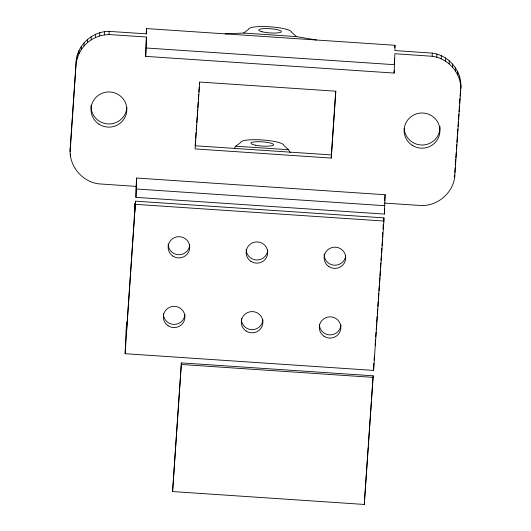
<?xml version="1.0" encoding="UTF-8"?>
<svg xmlns="http://www.w3.org/2000/svg" width="531" height="531" viewBox="0 0 531 531"><rect width="100%" height="100%" fill="white"/><g stroke="black" fill="none" stroke-linecap="round" stroke-linejoin="round"><path stroke-width="0.8" d="M136.095 186.394L136.673 178.038L385.114 194.738L384.384 214.073L135.943 197.373L136.095 186.394L98.759 183.859C81.874 181.775 68.579 165.44 70.192 148.461L76.338 59.479C78.482 43.688 93.277 31.283 109.127 31.382L146.463 33.858L146.536 28.581L394.978 45.288L394.905 50.564L432.241 53.1C449.126 55.184 462.421 71.519 460.808 88.498L454.662 177.48C452.518 193.271 437.723 205.676 421.873 205.577L384.537 203.101M70.523 156.267L70.557 153.89M70.145 151.627L76.338 59.479M76.298 62.645L77.307 58.105L77.353 54.939M77.307 58.105L78.966 53.744L79.013 50.578M78.966 53.744L81.23 49.662L81.276 46.496M81.23 49.662L84.064 45.938L84.104 42.772M84.064 45.938L87.396 42.639L87.442 39.473M87.396 42.639L91.179 39.838L91.219 36.672M91.179 39.838L95.321 37.588L95.361 34.422M95.321 37.588L99.742 35.935L99.788 32.769M99.742 35.935L104.361 34.913L104.408 31.747M104.361 34.913L109.081 34.548L109.127 31.382M125.13 353.706L126.073 330.528L126.65 322.164L126.524 331.032L134.157 220.677L134.854 203.453L134.735 212.32L135.505 201.169L383.946 217.876L383.9 221.042L373.572 370.412L125.13 353.706L135.505 201.169M135.943 197.373L136.673 178.038M460.808 88.498C460.868 72.574 447.898 58.277 432.201 56.266L394.865 53.731L394.128 73.066L145.686 56.366L146.417 37.024L109.081 34.548M145.686 56.366L146.417 37.024M172.588 491.56L181.396 362.905L373.114 375.795L373.094 377.375L364.306 504.45L172.588 491.56L181.396 362.905M331.231 158.079L335.857 91.199L199.722 82.046L195.103 148.926L331.231 158.079L335.672 91.332M364.306 504.45L364.445 501.218M373.572 370.412L373.897 363.264M382.599 237.384L382.665 232.545M383.243 224.188L383.176 229.02L383.508 224.241M384.384 214.073L384.457 208.583M394.128 73.066L394.161 70.716M394.261 63.66L394.546 58.291M432.201 56.266L432.241 53.1M436.821 57.268L436.867 54.102M441.254 58.895L441.301 55.728M445.416 61.125L445.456 57.959M449.206 63.906L449.253 60.74M452.565 67.191L452.611 64.025M455.419 70.902L455.465 67.736M454.662 177.48L454.695 175.104M457.709 74.971L457.755 71.804M459.395 79.325L459.434 76.159M460.43 83.858L460.477 80.692M146.171 33.904L146.536 28.581M195.488 140.808L195.142 145.759L331.278 154.913M195.66 138.332L196.058 132.551M196.231 130.075L196.57 125.117M196.742 122.641L197.14 116.86M197.253 115.207L197.658 109.432M197.771 107.78L198.169 101.998M198.342 99.523L198.68 94.564M198.853 92.089L199.198 87.137M199.371 84.661L199.537 82.179M394.825 47.564L394.978 45.288M384.696 200.818L385.114 194.738M364.558 499.565L368.149 447.58M368.268 445.934L371.348 401.37M371.461 399.724L373.114 375.795M374.116 360.078L374.388 356.095M375.138 345.263L375.536 339.501M375.709 337.032L376.048 332.087M376.22 329.618L376.618 323.85M376.731 322.204L377.129 316.443M377.302 313.974L377.641 309.029M377.813 306.56L378.158 301.615M378.324 299.145L378.722 293.384M378.895 290.915L379.24 285.97M379.406 283.501L379.804 277.733M379.924 276.087L380.322 270.325M380.435 268.679L380.833 262.911M381.006 260.442L381.344 255.497M381.517 253.028L381.855 248.09M382.028 245.614L382.426 239.853M383.667 221.858L383.946 217.876M454.815 172.661L455.16 167.723M455.332 165.247L455.731 159.479M455.844 157.833L456.242 152.065M456.414 149.596L456.753 144.651M456.925 142.182L457.324 136.414M457.437 134.768L457.835 129M458.007 126.524L458.353 121.586M458.518 119.11L458.864 114.165M459.036 111.696L459.434 105.928M459.6 103.459L459.946 98.514M460.118 96.045L460.516 90.277M460.629 88.624L460.855 85.332M454.197 176.584L454.536 175.071M234.397 148.195L235.824 146.191L240.702 142.507A21.605 4.002 4 0 1 262.307 139.945A21.605 4.002 4 0 1 283.806 145.401L288.572 149.742L290.218 152.583M225.098 33.865L243.643 33.055L248.521 29.364A21.605 4.002 4 0 1 270.133 26.802A21.605 4.002 4 0 1 291.632 32.265L296.398 36.599L316.423 40.004M243.643 33.055L296.398 36.599M146.264 48.002L394.706 64.709M235.824 146.191L288.572 149.742M136.52 189.009L384.962 205.716M135.458 204.335L383.9 221.042M181.37 364.485L373.094 377.375M70.192 148.461L70.377 150.777M345.741 255.345A10.799 10.613 0.8 0 1 334.231 265.208A10.799 10.613 0.8 0 1 324.182 253.891M267.743 250.101A10.799 10.613 0.8 0 1 256.586 259.984A10.799 10.613 0.8 0 1 246.165 249.338M262.931 319.768A10.799 10.613 0.8 0 1 251.422 329.632A10.799 10.613 0.8 0 1 241.373 318.315M184.934 314.525A10.799 10.613 0.8 0 1 173.776 324.408A10.799 10.613 0.8 0 1 163.356 313.761M189.753 244.857A10.799 10.613 0.8 0 1 178.595 254.741A10.799 10.613 0.8 0 1 168.174 244.094M340.922 325.012A10.799 10.613 0.8 0 1 329.764 334.895A10.799 10.613 0.8 0 1 319.343 324.249M439.947 126.318A17.908 17.596 0.8 0 1 423.2 144.983A17.908 17.596 0.8 0 1 404.204 128.522M126.836 107.574A17.908 17.596 0.8 0 1 107.753 123.929A17.908 17.596 0.8 0 1 91.1 105.171M328.895 266.595A10.799 10.613 0.8 0 0 345.694 258.511A10.799 10.613 0.8 0 0 330.163 248.249A10.799 10.613 0.8 0 0 328.895 266.595M168.095 325.775A10.799 10.613 0.8 0 0 184.894 317.691A10.799 10.613 0.8 0 0 169.362 307.429A10.799 10.613 0.8 0 0 168.095 325.775M250.904 261.352A10.799 10.613 0.8 0 0 267.704 253.267A10.799 10.613 0.8 0 0 252.172 243.006A10.799 10.613 0.8 0 0 250.904 261.352M246.085 331.019A10.799 10.613 0.8 0 0 262.885 322.934A10.799 10.613 0.8 0 0 247.353 312.673A10.799 10.613 0.8 0 0 246.085 331.019M172.907 256.108A10.799 10.613 0.8 0 0 189.706 248.023A10.799 10.613 0.8 0 0 174.175 237.762A10.799 10.613 0.8 0 0 172.907 256.108M324.076 336.262A10.799 10.613 0.8 0 0 340.875 328.178A10.799 10.613 0.8 0 0 325.344 317.916A10.799 10.613 0.8 0 0 324.076 336.262M412.043 145.189A17.908 17.596 0.8 0 0 439.9 131.788A17.908 17.596 0.8 0 0 414.147 114.782A17.908 17.596 0.8 0 0 412.043 145.189M98.939 124.141A17.908 17.596 0.8 0 0 126.79 110.74A17.908 17.596 0.8 0 0 101.043 93.735A17.908 17.596 0.8 0 0 98.939 124.141M262.035 31.767A11.37 2.111 4 0 0 281.025 32.099A11.37 2.111 4 0 0 267.166 28.581A11.37 2.111 4 0 0 262.035 31.767M255.723 145.248A11.37 2.111 4 0 0 273.551 144.897A11.37 2.111 4 0 0 257.489 141.717A11.37 2.111 4 0 0 255.723 145.248"/></g></svg>
